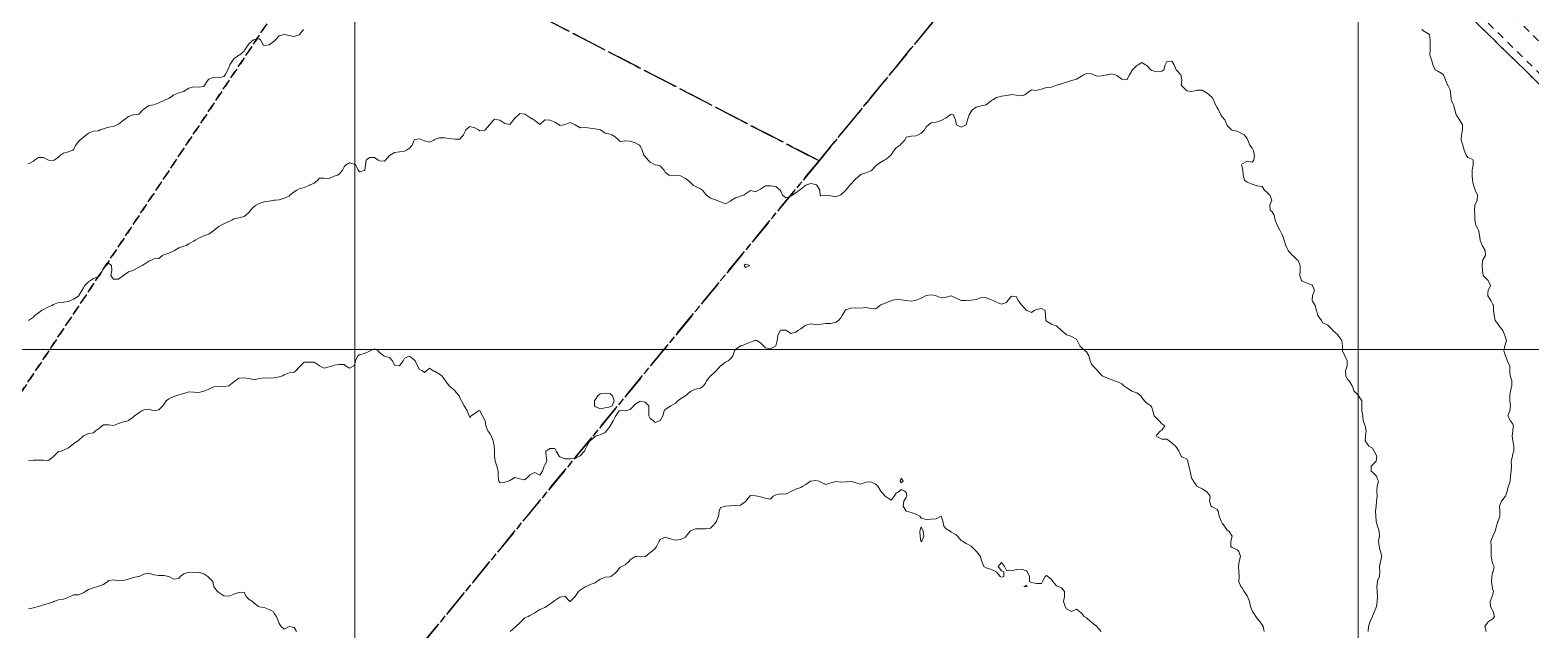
# Model space of a CAD drawing. Header units: centimetres. Extents: x 0 to 642158, y -847 to 649707.
# Drawn here: x 616034.4 to 616184, y 620159.4 to 620219.2 of the extents above; entities that cross this region are included whole.
import ezdxf

# ---------------------------------------------------------------- set-up
doc = ezdxf.new("R2010")
doc.units = ezdxf.units.CM
doc.header["$MEASUREMENT"] = 0
doc.linetypes.add('CENTERX2', pattern=[4, 2.5, -0.5, 0.5, -0.5])
doc.linetypes.add('JIS_02_0.7', pattern=[1.35, 0.75, -0.6])
for name, color, linetype, lineweight in [('MEV_grille', 254, 'Continuous', 9), ('WAL_parcellaire agricole', 7, 'JIS_02_0.7', 25), ('WAL_topographie 0.5', 253, 'Continuous', 20)]:
    doc.layers.add(name, color=color, linetype=linetype, lineweight=lineweight)
doc.layers.add('SPW_parcellaire cadastral', color=7, linetype='CENTERX2', lineweight=25, true_color=0xff0542)

# ---------------------------------------------------------------- blocks, each defined once
blk = doc.blocks.new('*U114')
at = {"layer": 'MEV_grille', "transparency": 33554687}
blk.add_lwpolyline([(-1338.46, 0), (1338.46, 0)], dxfattribs=at)
blk = doc.blocks.new('*U115')
at = {"layer": 'MEV_grille', "color": 0, "linetype": 'ByBlock', "lineweight": -2, "transparency": 16777216}
blk.add_blockref('*U114', (0, -2200), dxfattribs=at)
blk = doc.blocks.new('*U112')
at = {"layer": 'MEV_grille', "transparency": 33554687}
blk.add_lwpolyline([(0, 1825.48), (0, -1825.48)], dxfattribs=at)
blk = doc.blocks.new('*U113')
at = {"layer": 'MEV_grille', "color": 0, "linetype": 'ByBlock', "lineweight": -2, "transparency": 16777216}
for p in [(700, 0), (800, 0)]:
    blk.add_blockref('*U112', p, dxfattribs=at)

msp = doc.modelspace()

# ---------------------------------------------------------------- linework, layer by layer
at = {"layer": 'SPW_parcellaire cadastral'}
for points in [[(616129.31, 620374.52), (616178.58, 620340.42), (616177.48, 620338.96), (616129.19, 620273.68), (616147.2, 620247.75), (616113.07, 620206.18), (616031.66, 620248.33), (616118.04, 620382.23), (616129.31, 620374.52)], [(616155.9, 620242.08), (616212.07, 620310.72), (616291.15, 620237.51), (616291.23, 620237.43), (616216.6, 620182.86), (616155.9, 620242.08)], [(615953.15, 620127.25), (616031.66, 620248.33), (616113.07, 620206.18), (616073.59, 620158.11), (616067.6, 620150.74), (616044.92, 620121.78), (616044, 620120.56), (616016.53, 620083.66), (616016.32, 620083.38), (615956.85, 620124.66), (615953.15, 620127.25)], [(616155.9, 620242.08), (616216.6, 620182.86), (616170.37, 620146.09), (616119.96, 620096.9), (616069.56, 620148.73), (616067.6, 620150.74), (616073.59, 620158.11), (616113.07, 620206.18), (616147.2, 620247.75), (616150.2, 620246.29), (616151.22, 620245.8), (616155.9, 620242.08)]]:
    msp.add_lwpolyline(points, dxfattribs=at)
at = {"layer": 'WAL_parcellaire agricole'}
for points in [[(615877.22, 620147.52), (615924.71, 620226.02), (615928.65, 620227.83), (615932, 620231.31), (615943.09, 620247.95), (615951.34, 620258.27), (615960.37, 620278.13), (615993.26, 620331.95), (616017.94, 620372.03), (615963.19, 620391.28), (615973.04, 620417.18), (616056.6, 620386.74), (616059.27, 620380.92), (616063.4, 620381.28), (616066.43, 620382.99), (616069.34, 620390.15), (616076.38, 620398.89), (616078.07, 620402.29), (616081.59, 620403.87), (616125.44, 620371.79), (616138.16, 620363.09), (616141.27, 620365.8), (616150.91, 620359.08), (615936.08, 620036.98)], [(616430.47, 620350.42), (616414.28, 620337.83), (616396.44, 620322.99), (616379.95, 620308.49), (616357.99, 620290.05), (616319.45, 620260.32), (616248.79, 620207.31), (616220.13, 620182.81), (616158.12, 620244.8), (616217.95, 620309.81), (616187.28, 620341.14), (616141.27, 620365.8)], [(616150.91, 620359.08), (616183.11, 620336.64), (616208.95, 620308.64), (616155.62, 620243.47), (616217.86, 620182.71), (616203.66, 620173.21), (616184.17, 620157.9), (616167.87, 620143.1), (616128.47, 620104.2), (616097.78, 620073.39), (616056.23, 620032.04), (616023.65, 620063.14), (616022.71, 620062.37), (616011.3, 620073.7), (616009.71, 620074.11), (615999.98, 620060.38), (615981.48, 620034.03), (615960.98, 620049.53), (615951.28, 620035.38), (615946.22, 620026.58), (615935.6, 620032.37), (615936.08, 620036.98), (616150.91, 620359.08)]]:
    msp.add_lwpolyline(points, dxfattribs=at)
at = {"layer": 'WAL_topographie 0.5'}
for points in [[(616034.25, 620205.89), (616034.75, 620206.15), (616034.88, 620206.25), (616035.25, 620206.51), (616035.75, 620206.49), (616036.25, 620206.25), (616036.25, 620206.25), (616036.75, 620206.21), (616036.83, 620206.25), (616037.25, 620206.53), (616037.46, 620206.75), (616037.75, 620206.93), (616038.25, 620207.07), (616038.67, 620207.25), (616038.75, 620207.31), (616038.98, 620207.75), (616039.25, 620208.1), (616039.4, 620208.25), (616039.75, 620208.53), (616040.05, 620208.75), (616040.25, 620208.92), (616040.75, 620209.14), (616041.25, 620209.16), (616041.42, 620209.25), (616041.75, 620209.37), (616042.25, 620209.52), (616042.75, 620209.6), (616043.08, 620209.75), (616043.25, 620209.84), (616043.75, 620210.22), (616043.79, 620210.25), (616044.25, 620210.6), (616044.7, 620210.75), (616044.75, 620210.77), (616045.25, 620210.84), (616045.66, 620211.25), (616045.75, 620211.33), (616046.25, 620211.69), (616046.75, 620211.75), (616046.75, 620211.75), (616047.25, 620211.97), (616047.75, 620212.19), (616047.89, 620212.25), (616048.25, 620212.37), (616048.75, 620212.75), (616048.75, 620212.75), (616049.25, 620212.95), (616049.75, 620213.09), (616050, 620213.25), (616050.25, 620213.4), (616050.75, 620213.56), (616051.25, 620213.5), (616051.75, 620213.59), (616051.85, 620213.75), (616052.18, 620214.25), (616052.25, 620214.31), (616052.75, 620214.52), (616053.25, 620214.45), (616053.75, 620214.58), (616053.88, 620214.75), (616054.15, 620215.25), (616054.25, 620215.46), (616054.35, 620215.75), (616054.67, 620216.25), (616054.75, 620216.34), (616055.25, 620216.69), (616055.34, 620216.75), (616055.75, 620217.12), (616055.84, 620217.25), (616056.17, 620217.75), (616056.25, 620217.86), (616056.71, 620218.25), (616056.75, 620218.28), (616057.25, 620218.34), (616057.38, 620218.25), (616057.67, 620217.75), (616057.75, 620217.68), (616058.25, 620217.74), (616058.27, 620217.75), (616058.75, 620218.09), (616058.9, 620218.25), (616059.25, 620218.62), (616059.75, 620218.75), (616059.75, 620218.75), (616059.75, 620218.75), (616060.25, 620218.67), (616060.75, 620218.58), (616061.25, 620218.73), (616061.27, 620218.75), (616061.67, 620219.25)], [(616173.18, 620219.25), (616173.25, 620219.17), (616173.75, 620218.88), (616173.93, 620218.75), (616173.98, 620218.25), (616174.01, 620217.75), (616173.99, 620217.25), (616173.96, 620216.75), (616174.13, 620216.25), (616174.25, 620215.81), (616174.27, 620215.75), (616174.51, 620215.25), (616174.75, 620215.1), (616175.25, 620214.82), (616175.33, 620214.75), (616175.54, 620214.25), (616175.73, 620213.75), (616175.75, 620213.72), (616175.98, 620213.25), (616176.05, 620212.75), (616176.1, 620212.25), (616176.25, 620211.89), (616176.31, 620211.75), (616176.47, 620211.25), (616176.6, 620210.75), (616176.75, 620210.51), (616176.92, 620210.25), (616177.21, 620209.75), (616177.22, 620209.25), (616177.11, 620208.75), (616177.09, 620208.25), (616177.24, 620207.75), (616177.25, 620207.7), (616177.37, 620207.25), (616177.6, 620206.75), (616177.75, 620206.52), (616178.25, 620206.3), (616178.29, 620206.25), (616178.27, 620205.75), (616178.25, 620205.65), (616178.19, 620205.25), (616178.18, 620204.75), (616178.21, 620204.25), (616178.25, 620204.06), (616178.32, 620203.75), (616178.47, 620203.25), (616178.7, 620202.75), (616178.68, 620202.25), (616178.45, 620201.75), (616178.43, 620201.25), (616178.44, 620200.75), (616178.46, 620200.25), (616178.54, 620199.75), (616178.75, 620199.38), (616178.81, 620199.25), (616178.91, 620198.75), (616178.98, 620198.25), (616179.17, 620197.75), (616179.25, 620197.63), (616179.47, 620197.25), (616179.52, 620196.75), (616179.25, 620196.32), (616179.22, 620196.25), (616179.17, 620195.75), (616179.22, 620195.25), (616179.25, 620195), (616179.29, 620194.75), (616179.75, 620194.27), (616179.77, 620194.25), (616180, 620193.75), (616179.78, 620193.25), (616179.75, 620193), (616179.73, 620192.75), (616179.75, 620192.71), (616180.04, 620192.25), (616180.25, 620191.85), (616180.31, 620191.75), (616180.31, 620191.25), (616180.36, 620190.75), (616180.46, 620190.25), (616180.75, 620189.92), (616180.85, 620189.75), (616181.25, 620189.25), (616181.25, 620189.25), (616181.43, 620188.75), (616181.6, 620188.25), (616181.43, 620187.75), (616181.35, 620187.25), (616181.51, 620186.75), (616181.71, 620186.25), (616181.75, 620186.12), (616181.93, 620185.75), (616181.95, 620185.25), (616181.96, 620184.75), (616182.14, 620184.25), (616182.14, 620183.75), (616182.01, 620183.25), (616181.93, 620182.75), (616181.94, 620182.25), (616181.99, 620181.75), (616181.93, 620181.25), (616181.75, 620180.75), (616182, 620180.25), (616182.25, 620179.92), (616182.3, 620179.75), (616182.25, 620179.38), (616182.23, 620179.25), (616182.17, 620178.75), (616182.25, 620178.25), (616182.25, 620178.25), (616182.34, 620177.75), (616182.32, 620177.25), (616182.25, 620176.98), (616182.19, 620176.75), (616182.07, 620176.25), (616182.11, 620175.75), (616182.08, 620175.25), (616181.99, 620174.75), (616181.96, 620174.25), (616181.82, 620173.75), (616181.75, 620173.57), (616181.66, 620173.25), (616181.51, 620172.75), (616181.25, 620172.42), (616181.12, 620172.25), (616180.9, 620171.75), (616180.93, 620171.25), (616180.93, 620170.75), (616180.77, 620170.25), (616180.75, 620170.21), (616180.61, 620169.75), (616180.48, 620169.25), (616180.25, 620168.78), (616180.23, 620168.75), (616180.05, 620168.25), (616180.09, 620167.75), (616180.09, 620167.25), (616180.07, 620166.75), (616180.17, 620166.25), (616180.25, 620166), (616180.37, 620165.75), (616180.27, 620165.25), (616180.25, 620165.2), (616180.14, 620164.75), (616180.1, 620164.25), (616180.16, 620163.75), (616180.25, 620163.42), (616180.3, 620163.25), (616180.25, 620163), (616180.17, 620162.75), (616179.98, 620162.25), (616180.02, 620161.75), (616180.25, 620161.31), (616180.28, 620161.25), (616180.4, 620160.75), (616180.25, 620160.54), (616179.81, 620160.25), (616179.75, 620160.19), (616179.46, 620159.75), (616179.58, 620159.25)], [(616034.28, 620190.25), (616034.75, 620190.59), (616034.9, 620190.75), (616035.25, 620191.03), (616035.55, 620191.25), (616035.75, 620191.37), (616036.25, 620191.61), (616036.58, 620191.75), (616036.75, 620191.84), (616037.25, 620192.06), (616037.75, 620192.09), (616038.25, 620192.16), (616038.44, 620192.25), (616038.75, 620192.37), (616039.25, 620192.68), (616039.3, 620192.75), (616039.57, 620193.25), (616039.75, 620193.52), (616039.88, 620193.75), (616040.25, 620194.13), (616040.45, 620194.25), (616040.75, 620194.43), (616041.25, 620194.65), (616041.38, 620194.75), (616041.64, 620195.25), (616041.75, 620195.46), (616042, 620195.75), (616042.25, 620195.96), (616042.54, 620195.75), (616042.58, 620195.25), (616042.49, 620194.75), (616042.75, 620194.37), (616043.25, 620194.38), (616043.75, 620194.75), (616043.75, 620194.75), (616044.25, 620195.11), (616044.67, 620195.25), (616044.75, 620195.28), (616045.25, 620195.59), (616045.61, 620195.75), (616045.75, 620195.83), (616046.25, 620196.17), (616046.47, 620196.25), (616046.75, 620196.41), (616047.25, 620196.43), (616047.64, 620196.75), (616047.75, 620196.8), (616048.25, 620196.98), (616048.75, 620197.2), (616048.83, 620197.25), (616049.25, 620197.5), (616049.75, 620197.66), (616049.98, 620197.75), (616050.25, 620197.9), (616050.75, 620198.16), (616050.89, 620198.25), (616051.25, 620198.48), (616051.75, 620198.69), (616051.93, 620198.75), (616052.25, 620198.87), (616052.75, 620199.23), (616052.78, 620199.25), (616053.25, 620199.62), (616053.46, 620199.75), (616053.75, 620199.88), (616054.25, 620200.14), (616054.52, 620200.25), (616054.75, 620200.38), (616055.25, 620200.5), (616055.75, 620200.63), (616055.92, 620200.75), (616056.25, 620201.05), (616056.41, 620201.25), (616056.75, 620201.62), (616056.97, 620201.75), (616057.25, 620201.91), (616057.75, 620202.08), (616058.25, 620202.16), (616058.75, 620202.24), (616058.92, 620202.25), (616059.25, 620202.3), (616059.75, 620202.45), (616060.25, 620202.65), (616060.33, 620202.75), (616060.75, 620203.1), (616061, 620203.25), (616061.25, 620203.37), (616061.75, 620203.52), (616062.25, 620203.73), (616062.29, 620203.75), (616062.75, 620203.96), (616063.12, 620204.25), (616063.25, 620204.44), (616063.75, 620204.43), (616064.25, 620204.42), (616064.75, 620204.65), (616065.06, 620204.75), (616065.25, 620204.85), (616065.57, 620205.25), (616065.75, 620205.57), (616065.86, 620205.75), (616066.25, 620205.98), (616066.75, 620205.85), (616066.91, 620205.75), (616067.12, 620205.25), (616067.25, 620205.07), (616067.75, 620205.2), (616067.79, 620205.25), (616067.86, 620205.75), (616067.92, 620206.25), (616068.25, 620206.5), (616068.75, 620206.49), (616069.14, 620206.25), (616069.25, 620206.17), (616069.75, 620206.13), (616069.85, 620206.25), (616070.25, 620206.7), (616070.32, 620206.75), (616070.75, 620207.02), (616071.25, 620207.08), (616071.75, 620207.15), (616071.96, 620207.25), (616072.25, 620207.42), (616072.5, 620207.75), (616072.71, 620208.25), (616072.75, 620208.29), (616073.25, 620208.38), (616073.56, 620208.25), (616073.75, 620208.17), (616074.25, 620208.05), (616074.68, 620208.25), (616074.75, 620208.29), (616075.25, 620208.45), (616075.75, 620208.46), (616076.25, 620208.41), (616076.75, 620208.33), (616077.25, 620208.33), (616077.62, 620208.75), (616077.75, 620209.04), (616077.86, 620209.25), (616078.25, 620209.61), (616078.75, 620209.47), (616079.12, 620209.25), (616079.25, 620209.17), (616079.75, 620209.19), (616079.79, 620209.25), (616080.23, 620209.75), (616080.25, 620209.78), (616080.67, 620210.25), (616080.75, 620210.32), (616081.05, 620210.25), (616081.25, 620210.22), (616081.75, 620209.89), (616082.25, 620209.79), (616082.6, 620210.25), (616082.75, 620210.43), (616083.1, 620210.75), (616083.25, 620210.88), (616083.75, 620210.84), (616083.85, 620210.75), (616084.25, 620210.48), (616084.64, 620210.25), (616084.75, 620210.18), (616085.25, 620209.81), (616085.75, 620210.25), (616085.75, 620210.25), (616085.75, 620210.25), (616086.25, 620210.22), (616086.75, 620210.02), (616087.18, 620209.75), (616087.25, 620209.69), (616087.62, 620209.75), (616087.75, 620209.78), (616088.25, 620210), (616088.75, 620209.75), (616088.75, 620209.75), (616089.25, 620209.47), (616089.75, 620209.49), (616090.25, 620209.43), (616090.75, 620209.37), (616091.25, 620209.27), (616091.28, 620209.25), (616091.75, 620208.92), (616092.25, 620208.82), (616092.43, 620208.75), (616092.75, 620208.55), (616093.11, 620208.25), (616093.25, 620208.11), (616093.75, 620208.17), (616094.25, 620208.15), (616094.75, 620207.98), (616095.18, 620207.75), (616095.25, 620207.66), (616095.43, 620207.25), (616095.61, 620206.75), (616095.75, 620206.6), (616096.03, 620206.25), (616096.25, 620206.04), (616096.75, 620205.79), (616097, 620205.75), (616097.25, 620205.69), (616097.62, 620205.25), (616097.75, 620205.06), (616098.11, 620204.75), (616098.25, 620204.69), (616098.75, 620204.74), (616099.25, 620204.67), (616099.75, 620204.4), (616099.98, 620204.25), (616100.25, 620204.03), (616100.53, 620203.75), (616100.75, 620203.63), (616101.25, 620203.37), (616101.44, 620203.25), (616101.75, 620202.85), (616101.85, 620202.75), (616102.25, 620202.44), (616102.75, 620202.29), (616102.81, 620202.25), (616103.25, 620202.1), (616103.75, 620201.88), (616104.25, 620202.16), (616104.34, 620202.25), (616104.75, 620202.49), (616105.25, 620202.64), (616105.57, 620202.75), (616105.75, 620202.9), (616106.25, 620203.21), (616106.75, 620203.09), (616107.03, 620203.25), (616107.25, 620203.34), (616107.75, 620203.68), (616108.25, 620203.69), (616108.75, 620203.62), (616109.21, 620203.25), (616109.25, 620203.16), (616109.43, 620202.75), (616109.75, 620202.47), (616110.25, 620202.66), (616110.4, 620202.75), (616110.75, 620203), (616111.14, 620203.25), (616111.25, 620203.36), (616111.75, 620203.75), (616111.75, 620203.75), (616112.25, 620203.9), (616112.75, 620203.83), (616112.86, 620203.75), (616113.14, 620203.25), (616113.2, 620202.75), (616113.25, 620202.67), (616113.75, 620202.72), (616114.25, 620202.67), (616114.75, 620202.58), (616115.17, 620202.75), (616115.25, 620202.79), (616115.75, 620203.24), (616115.76, 620203.25), (616116.15, 620203.75), (616116.25, 620203.84), (616116.61, 620204.25), (616116.75, 620204.38), (616117.18, 620204.75), (616117.25, 620204.8), (616117.75, 620204.97), (616118.25, 620205.18), (616118.34, 620205.25), (616118.75, 620205.69), (616118.81, 620205.75), (616119.25, 620206.03), (616119.58, 620206.25), (616119.75, 620206.35), (616120.23, 620206.75), (616120.25, 620206.78), (616120.57, 620207.25), (616120.75, 620207.47), (616121.15, 620207.75), (616121.25, 620207.86), (616121.61, 620208.25), (616121.75, 620208.52), (616122.25, 620208.63), (616122.75, 620208.65), (616122.94, 620208.75), (616123.25, 620208.94), (616123.58, 620209.25), (616123.75, 620209.56), (616124, 620209.75), (616124.25, 620209.96), (616124.75, 620210.03), (616125.25, 620210.18), (616125.38, 620210.25), (616125.75, 620210.46), (616126.16, 620210.75), (616126.25, 620210.82), (616126.47, 620210.75), (616126.68, 620210.25), (616126.75, 620209.88), (616126.79, 620209.75), (616127.25, 620209.54), (616127.75, 620209.75), (616127.75, 620209.75), (616127.88, 620210.25), (616128.05, 620210.75), (616128.25, 620211.1), (616128.38, 620211.25), (616128.75, 620211.53), (616129.25, 620211.64), (616129.75, 620211.75), (616129.75, 620211.75), (616130.25, 620212.18), (616130.39, 620212.25), (616130.75, 620212.5), (616131.25, 620212.61), (616131.75, 620212.68), (616132.15, 620212.75), (616132.25, 620212.77), (616132.5, 620212.75), (616132.75, 620212.73), (616133.25, 620212.66), (616133.6, 620212.75), (616133.75, 620212.87), (616134.25, 620213.25), (616134.25, 620213.25), (616134.25, 620213.25), (616134.75, 620213.2), (616134.92, 620213.25), (616135.25, 620213.33), (616135.75, 620213.48), (616136.25, 620213.53), (616136.75, 620213.71), (616136.92, 620213.75), (616137.25, 620213.85), (616137.75, 620214.01), (616138.25, 620214.19), (616138.5, 620214.25), (616138.75, 620214.33), (616139.25, 620214.62), (616139.44, 620214.75), (616139.75, 620214.89), (616140.25, 620214.83), (616140.45, 620214.75), (616140.75, 620214.62), (616141.25, 620214.64), (616141.75, 620214.73), (616141.85, 620214.75), (616142.25, 620214.84), (616142.58, 620214.75), (616142.75, 620214.69), (616143.25, 620214.32), (616143.75, 620214.25), (616144.02, 620214.75), (616144.25, 620215.14), (616144.33, 620215.25), (616144.75, 620215.67), (616144.88, 620215.75), (616145.25, 620215.98), (616145.62, 620215.75), (616145.75, 620215.67), (616146.14, 620215.25), (616146.25, 620215.18), (616146.75, 620215.06), (616147.25, 620215.12), (616147.45, 620215.25), (616147.58, 620215.75), (616147.75, 620216.07), (616148.25, 620216.12), (616148.47, 620215.75), (616148.66, 620215.25), (616148.75, 620215.19), (616149.14, 620214.75), (616149.25, 620214.25), (616149.25, 620214.25), (616149.25, 620214.25), (616149.17, 620213.75), (616149.25, 620213.64), (616149.64, 620213.25), (616149.75, 620213.16), (616150.25, 620213.08), (616150.75, 620213.22), (616151.25, 620213.22), (616151.75, 620212.92), (616151.98, 620212.75), (616152.25, 620212.48), (616152.38, 620212.25), (616152.59, 620211.75), (616152.75, 620211.44), (616152.88, 620211.25), (616153.12, 620210.75), (616153.25, 620210.56), (616153.53, 620210.25), (616153.73, 620209.75), (616153.75, 620209.7), (616154.2, 620209.25), (616154.25, 620209.22), (616154.75, 620209.13), (616155.25, 620208.88), (616155.44, 620208.75), (616155.75, 620208.39), (616155.83, 620208.25), (616156.03, 620207.75), (616156.25, 620207.44), (616156.36, 620207.25), (616156.47, 620206.75), (616156.42, 620206.25), (616156.25, 620206.03), (616155.75, 620206.14), (616155.25, 620205.88), (616155.18, 620205.75), (616155.25, 620205.58), (616155.33, 620205.25), (616155.35, 620204.75), (616155.48, 620204.25), (616155.75, 620204.04), (616156.25, 620203.84), (616156.55, 620203.75), (616156.75, 620203.69), (616157.25, 620203.6), (616157.48, 620203.25), (616157.75, 620203.01), (616158.01, 620202.75), (616158.21, 620202.25), (616158, 620201.75), (616158.05, 620201.25), (616158.25, 620201.08), (616158.45, 620200.75), (616158.54, 620200.25), (616158.75, 620199.75), (616158.75, 620199.75), (616159.02, 620199.25), (616159.25, 620198.79), (616159.27, 620198.75), (616159.45, 620198.25), (616159.6, 620197.75), (616159.75, 620197.43), (616159.84, 620197.25), (616160.25, 620196.78), (616160.29, 620196.75), (616160.75, 620196.32), (616160.82, 620196.25), (616161.02, 620195.75), (616161.03, 620195.25), (616161, 620194.75), (616161.17, 620194.25), (616161.25, 620194.17), (616161.75, 620193.98), (616162.25, 620193.77), (616162.28, 620193.75), (616162.45, 620193.25), (616162.25, 620192.75), (616162.25, 620192.75), (616162.23, 620192.25), (616162.25, 620192.19), (616162.52, 620191.75), (616162.65, 620191.25), (616162.75, 620190.85), (616162.8, 620190.75), (616163.16, 620190.25), (616163.25, 620190.04), (616163.75, 620189.83), (616163.82, 620189.75), (616164.25, 620189.32), (616164.28, 620189.25), (616164.75, 620188.86), (616164.84, 620188.75), (616165.19, 620188.25), (616165.25, 620187.75), (616165.25, 620187.75), (616165.27, 620187.25), (616165.5, 620186.75), (616165.73, 620186.25), (616165.73, 620185.75), (616165.56, 620185.25), (616165.6, 620184.75), (616165.75, 620184.37), (616165.93, 620184.25), (616166.22, 620183.75), (616166.25, 620183.68), (616166.38, 620183.25), (616166.75, 620182.88), (616166.85, 620182.75), (616167.18, 620182.25), (616167.19, 620181.75), (616167.17, 620181.25), (616167.25, 620180.92), (616167.28, 620180.75), (616167.32, 620180.25), (616167.53, 620179.75), (616167.61, 620179.25), (616167.56, 620178.75), (616167.5, 620178.25), (616167.75, 620177.94), (616167.87, 620177.75), (616168.25, 620177.54), (616168.42, 620177.25), (616168.67, 620176.75), (616168.61, 620176.25), (616168.25, 620175.89), (616168.11, 620175.75), (616168.1, 620175.25), (616168.25, 620175.13), (616168.63, 620174.75), (616168.75, 620174.46), (616168.85, 620174.25), (616168.75, 620173.89), (616168.72, 620173.75), (616168.67, 620173.25), (616168.71, 620172.75), (616168.66, 620172.25), (616168.6, 620171.75), (616168.54, 620171.25), (616168.57, 620170.75), (616168.62, 620170.25), (616168.75, 620169.75), (616168.75, 620169.75), (616168.92, 620169.25), (616168.93, 620168.75), (616168.86, 620168.25), (616168.91, 620167.75), (616169.05, 620167.25), (616169.18, 620166.75), (616169.04, 620166.25), (616168.94, 620165.75), (616168.98, 620165.25), (616168.93, 620164.75), (616168.75, 620164.32), (616168.73, 620164.25), (616168.67, 620163.75), (616168.72, 620163.25), (616168.73, 620162.75), (616168.7, 620162.25), (616168.64, 620161.75), (616168.44, 620161.25), (616168.25, 620160.78), (616168.24, 620160.75), (616168.03, 620160.25), (616167.85, 620159.75), (616167.83, 620159.25)], [(616106.16, 620195.75), (616105.75, 620195.53), (616105.62, 620195.75), (616105.75, 620195.88), (616106.16, 620195.75)], [(616034.25, 620176.29), (616034.75, 620176.33), (616035.25, 620176.33), (616035.75, 620176.33), (616036.25, 620176.31), (616036.75, 620176.72), (616036.78, 620176.75), (616037.25, 620177.2), (616037.5, 620177.25), (616037.75, 620177.32), (616038.25, 620177.56), (616038.47, 620177.75), (616038.75, 620177.98), (616039.17, 620178.25), (616039.25, 620178.31), (616039.75, 620178.75), (616039.75, 620178.75), (616040.25, 620178.99), (616040.75, 620179.07), (616040.96, 620179.25), (616041.25, 620179.47), (616041.6, 620179.75), (616041.75, 620179.85), (616042.25, 620179.87), (616042.75, 620179.81), (616043.25, 620180), (616043.75, 620180.15), (616044.18, 620180.25), (616044.25, 620180.28), (616044.75, 620180.67), (616044.83, 620180.75), (616045.25, 620181.05), (616045.56, 620181.25), (616045.75, 620181.34), (616046.25, 620181.41), (616046.75, 620181.25), (616047.25, 620181.35), (616047.67, 620181.75), (616047.75, 620181.89), (616048, 620182.25), (616048.25, 620182.44), (616048.75, 620182.67), (616048.94, 620182.75), (616049.25, 620182.84), (616049.75, 620182.99), (616050.25, 620183.15), (616050.75, 620183.11), (616051.25, 620183.08), (616051.75, 620183.21), (616051.85, 620183.25), (616052.25, 620183.42), (616052.75, 620183.66), (616053.25, 620183.73), (616053.75, 620183.67), (616054.25, 620183.75), (616054.25, 620183.75), (616054.75, 620184.14), (616054.86, 620184.25), (616055.25, 620184.51), (616055.75, 620184.53), (616056.25, 620184.48), (616056.75, 620184.36), (616057.25, 620184.48), (616057.75, 620184.56), (616058.25, 620184.52), (616058.75, 620184.56), (616059.25, 620184.64), (616059.58, 620184.75), (616059.75, 620184.84), (616060.25, 620185.03), (616060.75, 620185.12), (616060.92, 620185.25), (616061.25, 620185.62), (616061.39, 620185.75), (616061.75, 620186.09), (616062.25, 620186.12), (616062.75, 620186.11), (616063.25, 620185.77), (616063.28, 620185.75), (616063.75, 620185.51), (616064.25, 620185.65), (616064.56, 620185.75), (616064.75, 620185.82), (616065.25, 620185.88), (616065.75, 620185.86), (616065.87, 620185.75), (616066.25, 620185.52), (616066.7, 620185.75), (616066.75, 620185.8), (616066.88, 620186.25), (616067.11, 620186.75), (616067.25, 620186.84), (616067.75, 620186.97), (616068.25, 620187.21), (616068.33, 620187.25), (616068.75, 620187.43), (616069.12, 620187.25), (616069.25, 620187.08), (616069.69, 620186.75), (616069.75, 620186.72), (616070.25, 620186.57), (616070.55, 620186.25), (616070.75, 620185.82), (616071.25, 620185.75), (616071.62, 620186.25), (616071.75, 620186.5), (616072.25, 620186.69), (616072.75, 620186.32), (616072.8, 620186.25), (616073.04, 620185.75), (616073.25, 620185.38), (616073.55, 620185.25), (616073.75, 620185.08), (616073.95, 620185.25), (616074.25, 620185.5), (616074.62, 620185.25), (616074.75, 620185.2), (616075.25, 620184.9), (616075.46, 620184.75), (616075.75, 620184.39), (616075.84, 620184.25), (616076.19, 620183.75), (616076.25, 620183.71), (616076.75, 620183.27), (616076.77, 620183.25), (616077.19, 620182.75), (616077.25, 620182.56), (616077.44, 620182.25), (616077.71, 620181.75), (616077.75, 620181.67), (616078, 620181.25), (616078.21, 620180.75), (616078.25, 620180.58), (616078.38, 620180.75), (616078.75, 620181), (616079.12, 620181.25), (616079.25, 620181.28), (616079.27, 620181.25), (616079.53, 620180.75), (616079.75, 620180.34), (616079.79, 620180.25), (616079.87, 620179.75), (616080.04, 620179.25), (616080.25, 620179), (616080.4, 620178.75), (616080.6, 620178.25), (616080.69, 620177.75), (616080.72, 620177.25), (616080.72, 620176.75), (616080.75, 620176.5), (616080.79, 620176.25), (616080.97, 620175.75), (616081.1, 620175.25), (616081.09, 620174.75), (616081.15, 620174.25), (616081.25, 620174.12), (616081.75, 620174.13), (616082.1, 620174.25), (616082.25, 620174.31), (616082.75, 620174.6), (616083.25, 620174.49), (616083.75, 620174.38), (616084.13, 620174.75), (616084.25, 620174.89), (616084.75, 620175.12), (616085.25, 620174.83), (616085.51, 620175.25), (616085.68, 620175.75), (616085.75, 620175.88), (616085.95, 620176.25), (616085.86, 620176.75), (616085.83, 620177.25), (616086.25, 620177.49), (616086.75, 620177.5), (616086.88, 620177.25), (616087.18, 620176.75), (616087.25, 620176.67), (616087.75, 620176.47), (616088.25, 620176.48), (616088.75, 620176.52), (616089.19, 620176.75), (616089.25, 620176.78), (616089.68, 620177.25), (616089.75, 620177.4), (616089.91, 620177.75), (616090.24, 620178.25), (616090.25, 620178.26), (616090.75, 620178.71), (616090.85, 620178.75), (616091.25, 620178.88), (616091.75, 620179.08), (616091.89, 620179.25), (616092.25, 620179.73), (616092.26, 620179.75), (616092.55, 620180.25), (616092.75, 620180.67), (616092.81, 620180.75), (616093.16, 620181.25), (616093.25, 620181.29), (616093.75, 620181.27), (616094.25, 620181.39), (616094.62, 620181.75), (616094.75, 620181.93), (616095.25, 620182.23), (616095.75, 620182.12), (616096.12, 620181.75), (616096.11, 620181.25), (616096.1, 620180.75), (616096.25, 620180.48), (616096.57, 620180.25), (616096.75, 620180.1), (616097.16, 620180.25), (616097.25, 620180.3), (616097.5, 620180.75), (616097.64, 620181.25), (616097.75, 620181.39), (616098.25, 620181.72), (616098.31, 620181.75), (616098.75, 620182.01), (616099.01, 620182.25), (616099.25, 620182.46), (616099.75, 620182.75), (616099.75, 620182.75), (616100.25, 620183.18), (616100.38, 620183.25), (616100.75, 620183.41), (616101.25, 620183.5), (616101.55, 620183.75), (616101.75, 620184.01), (616101.87, 620184.25), (616102.25, 620184.73), (616102.27, 620184.75), (616102.75, 620185.19), (616102.81, 620185.25), (616103.25, 620185.73), (616103.27, 620185.75), (616103.75, 620186.1), (616104.03, 620186.25), (616104.25, 620186.45), (616104.48, 620186.75), (616104.65, 620187.25), (616104.75, 620187.37), (616105.25, 620187.72), (616105.34, 620187.75), (616105.75, 620187.89), (616106.25, 620188.11), (616106.66, 620188.25), (616106.75, 620188.28), (616106.88, 620188.25), (616107.25, 620188.05), (616107.53, 620187.75), (616107.75, 620187.54), (616108.25, 620187.44), (616108.75, 620187.72), (616108.78, 620187.75), (616108.9, 620188.25), (616108.97, 620188.75), (616109.2, 620189.25), (616109.25, 620189.31), (616109.75, 620189.31), (616109.84, 620189.25), (616110.25, 620188.98), (616110.75, 620189.1), (616110.97, 620189.25), (616111.25, 620189.42), (616111.7, 620189.75), (616111.75, 620189.79), (616112.25, 620189.92), (616112.75, 620189.86), (616113.25, 620189.9), (616113.75, 620189.95), (616114.25, 620189.97), (616114.75, 620190.11), (616115.01, 620190.25), (616115.25, 620190.52), (616115.38, 620190.75), (616115.67, 620191.25), (616115.75, 620191.31), (616116.25, 620191.5), (616116.75, 620191.51), (616117.25, 620191.5), (616117.75, 620191.57), (616118.25, 620191.44), (616118.75, 620191.42), (616119.12, 620191.75), (616119.25, 620191.82), (616119.75, 620192.03), (616120.25, 620192.25), (616120.25, 620192.25), (616120.75, 620192.36), (616121.25, 620192.33), (616121.75, 620192.25), (616121.75, 620192.25), (616122.25, 620192.19), (616122.62, 620192.25), (616122.75, 620192.27), (616123.25, 620192.47), (616123.75, 620192.75), (616123.75, 620192.75), (616124.25, 620192.83), (616124.69, 620192.75), (616124.75, 620192.73), (616125.25, 620192.51), (616125.75, 620192.58), (616126.25, 620192.71), (616126.75, 620192.49), (616127.25, 620192.25), (616127.75, 620192.25), (616128.25, 620192.27), (616128.75, 620192.36), (616129.25, 620192.54), (616129.75, 620192.51), (616130.25, 620192.32), (616130.43, 620192.25), (616130.75, 620192.08), (616131.25, 620191.89), (616131.75, 620192.07), (616131.91, 620192.25), (616132.25, 620192.7), (616132.75, 620192.61), (616132.94, 620192.25), (616133.25, 620191.81), (616133.32, 620191.75), (616133.75, 620191.27), (616133.82, 620191.25), (616134.25, 620191.05), (616134.52, 620191.25), (616134.75, 620191.34), (616135.25, 620191.44), (616135.61, 620191.25), (616135.66, 620190.75), (616135.67, 620190.25), (616135.75, 620190.19), (616136.25, 620189.88), (616136.62, 620189.75), (616136.75, 620189.72), (616137.25, 620189.25), (616137.25, 620189.25), (616137.75, 620188.82), (616138, 620188.75), (616138.25, 620188.67), (616138.75, 620188.39), (616138.8, 620188.25), (616139.06, 620187.75), (616139.25, 620187.58), (616139.6, 620187.25), (616139.75, 620187.12), (616139.96, 620186.75), (616140.11, 620186.25), (616140.25, 620185.92), (616140.36, 620185.75), (616140.75, 620185.34), (616140.83, 620185.25), (616141.25, 620184.78), (616141.29, 620184.75), (616141.75, 620184.56), (616142.25, 620184.33), (616142.53, 620184.25), (616142.75, 620184.17), (616143.25, 620183.94), (616143.46, 620183.75), (616143.75, 620183.55), (616144.21, 620183.25), (616144.25, 620183.21), (616144.75, 620183.05), (616145.14, 620182.75), (616145.25, 620182.57), (616145.52, 620182.25), (616145.75, 620182.02), (616146.14, 620181.75), (616146.25, 620181.58), (616146.36, 620181.25), (616146.49, 620180.75), (616146.75, 620180.5), (616146.98, 620180.25), (616147.25, 620179.97), (616147.55, 620179.75), (616147.25, 620179.34), (616147.12, 620179.25), (616146.75, 620178.88), (616146.7, 620178.75), (616146.75, 620178.71), (616147.25, 620178.42), (616147.75, 620178.42), (616147.97, 620178.25), (616148.25, 620178.06), (616148.61, 620177.75), (616148.75, 620177.58), (616148.93, 620177.25), (616149.17, 620176.75), (616149.25, 620176.68), (616149.75, 620176.46), (616149.84, 620176.25), (616149.95, 620175.75), (616150.08, 620175.25), (616150.16, 620174.75), (616150.25, 620174.52), (616150.4, 620174.25), (616150.75, 620173.75), (616150.75, 620173.75), (616151.25, 620173.48), (616151.62, 620173.25), (616151.75, 620173.15), (616152.07, 620172.75), (616152.01, 620172.25), (616152.18, 620171.75), (616152.25, 620171.68), (616152.75, 620171.43), (616152.86, 620171.25), (616152.97, 620170.75), (616153.15, 620170.25), (616153.25, 620170.06), (616153.5, 620169.75), (616153.75, 620169.37), (616153.92, 620169.25), (616154.25, 620168.75), (616154.25, 620168.75), (616154.25, 620168.75), (616154.14, 620168.25), (616154.13, 620167.75), (616154.25, 620167.63), (616154.75, 620167.4), (616154.92, 620167.25), (616155.08, 620166.75), (616154.95, 620166.25), (616154.9, 620165.75), (616154.92, 620165.25), (616154.95, 620164.75), (616154.92, 620164.25), (616155.12, 620163.75), (616155.25, 620163.61), (616155.44, 620163.25), (616155.75, 620162.81), (616155.78, 620162.75), (616155.99, 620162.25), (616156.09, 620161.75), (616156.25, 620161.33), (616156.27, 620161.25), (616156.62, 620160.75), (616156.75, 620160.56), (616157, 620160.25), (616157.25, 620159.92), (616157.34, 620159.75), (616157.44, 620159.25)], [(616092.46, 620181.75), (616092.25, 620181.66), (616091.75, 620181.55), (616091.25, 620181.47), (616090.75, 620181.68), (616090.7, 620181.75), (616090.7, 620182.25), (616090.75, 620182.36), (616091.03, 620182.75), (616091.25, 620182.94), (616091.75, 620183.01), (616092.25, 620182.96), (616092.47, 620182.75), (616092.64, 620182.25), (616092.46, 620181.75)], [(616082.27, 620159.25), (616082.75, 620159.65), (616082.86, 620159.75), (616083.25, 620160.14), (616083.38, 620160.25), (616083.75, 620160.61), (616084.08, 620160.75), (616084.25, 620160.84), (616084.75, 620161.12), (616084.93, 620161.25), (616085.25, 620161.44), (616085.75, 620161.67), (616085.89, 620161.75), (616086.25, 620161.99), (616086.59, 620162.25), (616086.75, 620162.35), (616087.25, 620162.7), (616087.62, 620162.75), (616087.75, 620162.77), (616087.78, 620162.75), (616088.22, 620162.25), (616088.25, 620162.23), (616088.27, 620162.25), (616088.75, 620162.75), (616088.75, 620162.75), (616089.09, 620163.25), (616089.25, 620163.37), (616089.75, 620163.7), (616089.87, 620163.75), (616090.25, 620163.94), (616090.75, 620164.11), (616090.93, 620164.25), (616091.25, 620164.49), (616091.75, 620164.69), (616092.25, 620164.71), (616092.33, 620164.75), (616092.75, 620165.09), (616092.9, 620165.25), (616093.25, 620165.66), (616093.4, 620165.75), (616093.75, 620165.92), (616094.1, 620166.25), (616094.25, 620166.39), (616094.73, 620166.75), (616094.75, 620166.76), (616094.83, 620166.75), (616095.25, 620166.7), (616095.75, 620166.74), (616095.78, 620166.75), (616096.25, 620167.13), (616096.39, 620167.25), (616096.75, 620167.54), (616096.88, 620167.75), (616097.15, 620168.25), (616097.25, 620168.44), (616097.75, 620168.66), (616098.25, 620168.51), (616098.75, 620168.38), (616099.25, 620168.42), (616099.75, 620168.68), (616099.83, 620168.75), (616100.22, 620169.25), (616100.25, 620169.3), (616100.75, 620169.48), (616101.25, 620169.49), (616101.75, 620169.51), (616102.25, 620169.57), (616102.44, 620169.75), (616102.75, 620170.1), (616102.86, 620170.25), (616103.06, 620170.75), (616103.13, 620171.25), (616103.25, 620171.62), (616103.75, 620171.75), (616103.75, 620171.75), (616104.25, 620171.79), (616104.75, 620171.81), (616105.25, 620171.87), (616105.75, 620172.23), (616105.78, 620172.25), (616106.16, 620172.75), (616106.25, 620172.83), (616106.75, 620172.77), (616106.95, 620172.75), (616107.25, 620172.7), (616107.75, 620172.56), (616108.25, 620172.45), (616108.51, 620172.75), (616108.75, 620172.87), (616109.25, 620172.98), (616109.75, 620172.95), (616110.25, 620173.21), (616110.33, 620173.25), (616110.75, 620173.44), (616111.25, 620173.63), (616111.47, 620173.75), (616111.75, 620173.92), (616112.23, 620174.25), (616112.25, 620174.26), (616112.75, 620174.31), (616113.04, 620174.25), (616113.25, 620174.14), (616113.75, 620173.9), (616114.25, 620174.08), (616114.75, 620174.22), (616115.25, 620174.13), (616115.75, 620174.17), (616116.25, 620174.23), (616116.75, 620174.09), (616117.25, 620173.94), (616117.75, 620174.13), (616118.25, 620174.17), (616118.75, 620173.96), (616118.95, 620173.75), (616119.25, 620173.25), (616119.25, 620173.25), (616119.68, 620172.75), (616119.75, 620172.69), (616120.25, 620172.34), (616120.57, 620172.75), (616120.75, 620173.04), (616121.08, 620173.25), (616121.25, 620173.42), (616121.58, 620173.25), (616121.75, 620173.11), (616121.82, 620172.75), (616121.75, 620172.62), (616121.51, 620172.25), (616121.45, 620171.75), (616121.75, 620171.27), (616121.78, 620171.25), (616122.25, 620171.12), (616122.75, 620170.97), (616123.12, 620170.75), (616123.25, 620170.55), (616123.75, 620170.44), (616124.25, 620170.45), (616124.75, 620170.49), (616125.25, 620170.75), (616125.25, 620170.75), (616125.25, 620170.75), (616125.4, 620170.25), (616125.51, 620169.75), (616125.75, 620169.51), (616126.13, 620169.25), (616126.25, 620169.15), (616126.75, 620168.9), (616126.88, 620168.75), (616127.25, 620168.34), (616127.39, 620168.25), (616127.75, 620168.04), (616128.25, 620167.78), (616128.28, 620167.75), (616128.75, 620167.28), (616128.78, 620167.25), (616129.17, 620166.75), (616129.25, 620166.45), (616129.31, 620166.25), (616129.5, 620165.75), (616129.75, 620165.61), (616130.25, 620165.45), (616130.66, 620165.25), (616130.75, 620165.16), (616131.12, 620164.75), (616131.25, 620164.68), (616131.5, 620164.75), (616131.5, 620165.25), (616131.25, 620165.31), (616130.94, 620165.75), (616131.25, 620166.15), (616131.56, 620165.75), (616131.75, 620165.33), (616132.25, 620165.32), (616132.75, 620165.44), (616133.25, 620165.49), (616133.75, 620165.3), (616133.82, 620165.25), (616134.07, 620164.75), (616134.05, 620164.25), (616134.25, 620164.14), (616134.75, 620164.06), (616135.25, 620164.06), (616135.36, 620164.25), (616135.61, 620164.75), (616135.75, 620164.86), (616135.88, 620164.75), (616136.25, 620164.43), (616136.39, 620164.25), (616136.75, 620163.83), (616136.96, 620163.75), (616137.25, 620163.62), (616137.55, 620163.25), (616137.54, 620162.75), (616137.45, 620162.25), (616137.62, 620161.75), (616137.75, 620161.53), (616138.25, 620161.25), (616138.75, 620161.5), (616139.05, 620161.25), (616139.25, 620161.08), (616139.5, 620160.75), (616139.75, 620160.61), (616140.13, 620160.25), (616140.25, 620160.18), (616140.75, 620159.77), (616140.78, 620159.75), (616141.2, 620159.25)], [(616121.45, 620174.25), (616121.25, 620174.08), (616121.17, 620174.25), (616121.25, 620174.54), (616121.45, 620174.25)], [(616123.25, 620168.19), (616123.32, 620168.25), (616123.52, 620168.75), (616123.44, 620169.25), (616123.25, 620169.69), (616123.12, 620169.25), (616123.14, 620168.75), (616123.21, 620168.25), (616123.25, 620168.19)], [(616034.25, 620161.51), (616034.75, 620161.63), (616035.25, 620161.75), (616035.25, 620161.75), (616035.75, 620161.92), (616036.25, 620162.05), (616036.75, 620162.23), (616036.8, 620162.25), (616037.25, 620162.41), (616037.75, 620162.48), (616038.25, 620162.67), (616038.42, 620162.75), (616038.75, 620162.91), (616039.25, 620162.93), (616039.75, 620163.12), (616039.93, 620163.25), (616040.25, 620163.44), (616040.75, 620163.6), (616041.17, 620163.75), (616041.25, 620163.79), (616041.75, 620163.93), (616042.16, 620164.25), (616042.25, 620164.33), (616042.75, 620164.42), (616043.25, 620164.32), (616043.75, 620164.33), (616044.25, 620164.47), (616044.75, 620164.66), (616045.25, 620164.73), (616045.31, 620164.75), (616045.75, 620164.97), (616046.25, 620165.07), (616046.75, 620164.92), (616047.25, 620164.83), (616047.75, 620164.84), (616048.25, 620164.75), (616048.25, 620164.75), (616048.75, 620164.49), (616049.25, 620164.53), (616049.4, 620164.75), (616049.75, 620165), (616050.25, 620165.18), (616050.75, 620165.11), (616051.25, 620165.16), (616051.75, 620165.02), (616052.14, 620164.75), (616052.25, 620164.65), (616052.65, 620164.25), (616052.73, 620163.75), (616052.75, 620163.73), (616053.12, 620163.25), (616053.25, 620163.14), (616053.75, 620162.82), (616054.25, 620162.8), (616054.75, 620162.97), (616055.25, 620163.16), (616055.75, 620163.18), (616055.96, 620162.75), (616056.25, 620162.46), (616056.58, 620162.25), (616056.75, 620162.1), (616057.19, 620161.75), (616057.25, 620161.72), (616057.75, 620161.64), (616058.25, 620161.44), (616058.65, 620161.25), (616058.75, 620161.05), (616059, 620160.75), (616059.18, 620160.25), (616059.25, 620160.05), (616059.46, 620159.75), (616059.75, 620159.5), (616060.25, 620159.75), (616060.25, 620159.75), (616060.25, 620159.75), (616060.75, 620159.67), (616060.97, 620159.25)], [(616133.75, 620163.72), (616133.81, 620163.75), (616133.75, 620163.88), (616133.5, 620163.75), (616133.75, 620163.72)]]:
    msp.add_lwpolyline(points, dxfattribs=at)

# ---------------------------------------------------------------- block references
at = {"layer": 'MEV_grille', "transparency": 33554687}
for name, p in [('*U113', (615366.81, 620593.64)), ('*U115', (616669.48, 622387.38))]:
    msp.add_blockref(name, p, dxfattribs=at)

doc.saveas('drawing.dxf')
